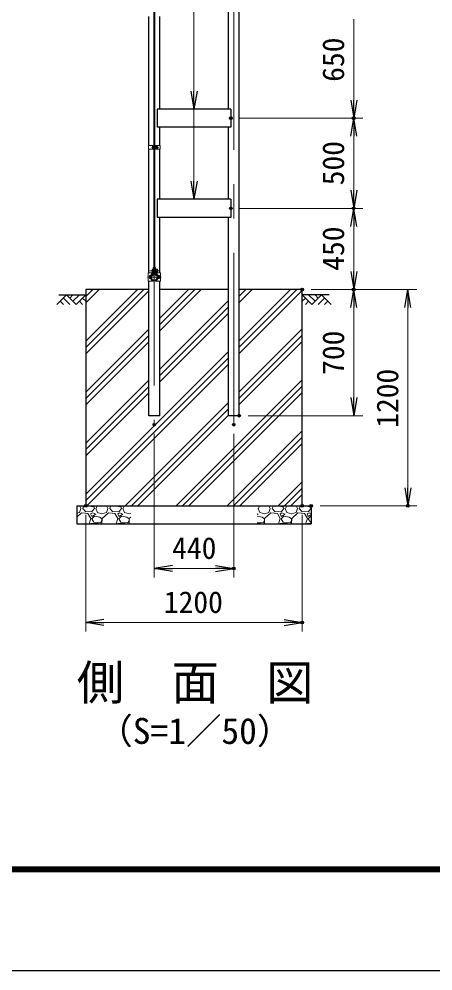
# Model space of a CAD drawing. Units: millimetres, scale not verified. Extents: x -10499 to 10501, y -7424 to 7426.
# Drawn here: x -3074 to -780, y -7424 to -2144 of the extents above; entities that cross this region are included whole.
import ezdxf
from ezdxf.enums import TextEntityAlignment as Align

# ---------------------------------------------------------------- set-up
doc = ezdxf.new("R2010")
doc.units = ezdxf.units.MM
doc.header["$LTSCALE"] = 30
doc.header["$PDMODE"] = 32
doc.header["$PDSIZE"] = 15
doc.linetypes.add('USER1', pattern=[50.8, 31.75, -6.35, 6.35, -6.35])
for name, color, linetype, lineweight in [('0-0_D-DCR-HCH', 7, 'Continuous', 13), ('0-1_D-STR1', 1, 'Continuous', 25), ('0-2_D-STR4', 7, 'Continuous', 25), ('0-3_D-BGD', 7, 'Continuous', 25), ('0-4_D-BMK', 2, 'USER1', 13), ('0-5_D-STR3', 3, 'Continuous', 13), ('0-6_D-STR-DIM', 7, 'Continuous', 13), ('0-B_D-TTL-TXT', 7, 'Continuous', 13), ('0-C_D-STR-TXT', 7, 'Continuous', 13), ('0-E_D-TTL', 7, 'Continuous', 25)]:
    doc.layers.add(name, color=color, linetype=linetype, lineweight=lineweight)
doc.layers.add('0-7_0', color=7, linetype='Continuous')
doc.layers.add('0-8_Defpoints', color=8, linetype='Continuous')
doc.styles.add('ＭＳ ゴシック', font='')
doc.styles.get('ＭＳ ゴシック').set_extended_font_data('MS Gothic')

# ---------------------------------------------------------------- blocks, each defined once
blk = doc.blocks.new('_Open')
at = {"layer": '0-7_0'}
blk.add_line((-30, 5), (0, 0), dxfattribs=at)
blk.add_lwpolyline([(-30, -5), (0, 0), (-30, 0)], dxfattribs=at)

msp = doc.modelspace()

# ---------------------------------------------------------------- linework, layer by layer
at = {"layer": '0-0_D-DCR-HCH'}
for p, q in [((-2810.9, -3674.43), (-2864.11, -3727.65)), ((-2828.64, -3692.17), (-2793, -3727.65)), ((-2810.9, -3674.43), (-2757.69, -3727.65)), ((-2793.16, -3692.17), (-2775.43, -3674.43)), ((-2775.43, -3709.91), (-2739.95, -3674.43)), ((-2757.69, -3727.65), (-2704.48, -3674.43)), ((-2722.21, -3692.17), (-2704.48, -3709.83)), ((-2704.48, -3718.75), (-2630.16, -3644.43)), ((-2704.48, -3683.39), (-2665.52, -3644.43)), ((-2704.48, -3966.24), (-2382.67, -3644.43)), ((-2704.48, -3648.04), (-2700.87, -3644.43)), ((-2704.48, -3930.88), (-2418.03, -3644.43)), ((-2704.48, -4001.59), (-2354.73, -3651.84)), ((-2294.23, -3874.18), (-2064.48, -3644.43)), ((-2294.23, -3838.83), (-2099.83, -3644.43)), ((-2294.23, -3803.47), (-2135.19, -3644.43)), ((-1854.23, -3717.03), (-1781.63, -3644.43)), ((-1854.23, -3681.67), (-1816.99, -3644.43)), ((-1854.23, -3964.51), (-1534.15, -3644.43)), ((-1854.23, -3646.32), (-1852.34, -3644.43)), ((-1854.23, -3929.16), (-1569.5, -3644.43)), ((-1854.23, -3999.87), (-1504.48, -3650.12)), ((-1451.26, -3727.65), (-1504.48, -3674.43)), ((-1486.74, -3692.17), (-1504.48, -3709.83)), ((-1433.53, -3709.91), (-1469, -3674.43)), ((-1398.05, -3674.43), (-1451.26, -3727.65)), ((-1415.7, -3692.26), (-1433.53, -3674.43)), ((-1380.32, -3692.17), (-1415.95, -3727.65)), ((-1398.05, -3674.43), (-1344.84, -3727.65)), ((-2846.38, -3709.91), (-2828.56, -3727.65)), ((-2739.95, -3709.91), (-2722.13, -3727.65)), ((-2294.23, -4086.32), (-1914.73, -3706.82)), ((-2294.23, -4121.67), (-1914.73, -3742.17)), ((-1469, -3709.91), (-1486.82, -3727.65)), ((-1362.58, -3709.91), (-1380.4, -3727.65)), ((-2294.23, -4157.03), (-1914.73, -3777.53)), ((-2704.48, -4213.72), (-2354.73, -3863.97)), ((-2704.48, -4249.08), (-2354.73, -3899.33)), ((-1854.23, -4212), (-1504.48, -3862.25)), ((-1854.23, -4247.36), (-1504.48, -3897.61)), ((-2704.48, -4284.43), (-2354.73, -3934.68)), ((-1854.23, -4282.71), (-1504.48, -3932.96)), ((-2704.48, -4779.41), (-1914.73, -3989.66)), ((-2704.48, -4814.76), (-1914.73, -4025.01)), ((-2698.79, -4844.43), (-1914.73, -4060.37)), ((-2704.48, -4496.57), (-2354.73, -4146.82)), ((-2203.82, -4844.43), (-1504.48, -4145.09)), ((-2704.48, -4531.92), (-2354.73, -4182.17)), ((-2704.48, -4567.28), (-2354.73, -4217.53)), ((-2168.46, -4844.43), (-1504.48, -4180.45)), ((-2133.11, -4844.43), (-1504.48, -4215.81)), ((-2486.66, -4844.43), (-1914.73, -4272.5)), ((-2451.3, -4844.43), (-1914.73, -4307.86)), ((-2415.95, -4844.43), (-1914.73, -4343.21)), ((-1920.97, -4844.43), (-1504.48, -4427.94)), ((-1885.62, -4844.43), (-1504.48, -4463.29)), ((-1850.26, -4844.43), (-1504.48, -4498.65)), ((-1638.13, -4844.43), (-1504.48, -4710.78)), ((-1602.78, -4844.43), (-1504.48, -4746.14)), ((-1567.42, -4844.43), (-1504.48, -4781.49)), ((-2738.79, -4844.43), (-2731.53, -4860.18)), ((-2721.03, -4860.18), (-2716.53, -4848.18)), ((-2688.03, -4845.18), (-2716.53, -4848.18)), ((-2658.03, -4852.68), (-2688.03, -4845.18)), ((-2656.53, -4860.18), (-2658.03, -4852.68)), ((-2647.53, -4860.18), (-2640.78, -4844.43)), ((-2588.79, -4844.43), (-2581.53, -4860.18)), ((-2571.03, -4860.18), (-2566.53, -4848.18)), ((-2538.03, -4845.18), (-2566.53, -4848.18)), ((-2508.03, -4852.68), (-2538.03, -4845.18)), ((-2506.53, -4860.18), (-2508.03, -4852.68)), ((-2497.53, -4860.18), (-2490.78, -4844.43)), ((-1747.53, -4860.18), (-1740.78, -4844.43)), ((-1688.79, -4844.43), (-1681.53, -4860.18)), ((-1671.03, -4860.18), (-1666.53, -4848.18)), ((-1638.03, -4845.18), (-1666.53, -4848.18)), ((-1608.03, -4852.68), (-1638.03, -4845.18)), ((-1606.53, -4860.18), (-1608.03, -4852.68)), ((-1597.53, -4860.18), (-1590.78, -4844.43)), ((-1538.79, -4844.43), (-1531.53, -4860.18)), ((-1521.03, -4860.18), (-1516.53, -4848.18)), ((-1488.03, -4845.18), (-1516.53, -4848.18)), ((-1458.03, -4852.68), (-1488.03, -4845.18)), ((-1456.53, -4860.18), (-1458.03, -4852.68)), ((-2754.48, -4885.72), (-2739.03, -4881.18)), ((-2728.53, -4884.18), (-2754.48, -4907.87)), ((-2739.03, -4881.18), (-2731.53, -4860.18)), ((-2692.53, -4887.18), (-2728.53, -4884.18)), ((-2704.53, -4878.18), (-2721.03, -4860.18)), ((-2670.03, -4875.18), (-2704.53, -4878.18)), ((-2676.03, -4914.18), (-2692.53, -4887.18)), ((-2667.03, -4884.18), (-2677.53, -4888.68)), ((-2677.53, -4888.68), (-2671.53, -4903.68)), ((-2671.53, -4903.68), (-2649.03, -4890.18)), ((-2656.53, -4902.18), (-2671.53, -4917.18)), ((-2656.53, -4860.18), (-2670.03, -4875.18)), ((-2649.03, -4890.18), (-2667.03, -4884.18)), ((-2626.53, -4906.68), (-2656.53, -4902.18)), ((-2649.03, -4860.18), (-2640.03, -4881.18)), ((-2640.03, -4881.18), (-2614.53, -4888.68)), ((-2614.53, -4917.18), (-2626.53, -4906.68)), ((-2614.53, -4888.68), (-2589.03, -4881.18)), ((-2578.53, -4884.18), (-2613.03, -4915.68)), ((-2589.03, -4881.18), (-2581.53, -4860.18)), ((-2542.53, -4887.18), (-2578.53, -4884.18)), ((-2554.53, -4878.18), (-2571.03, -4860.18)), ((-2520.03, -4875.18), (-2554.53, -4878.18)), ((-2526.03, -4914.18), (-2542.53, -4887.18)), ((-2517.03, -4884.18), (-2527.53, -4888.68)), ((-2527.53, -4888.68), (-2521.53, -4903.68)), ((-2521.53, -4903.68), (-2499.03, -4890.18)), ((-2506.53, -4902.18), (-2521.53, -4917.18)), ((-2506.53, -4860.18), (-2520.03, -4875.18)), ((-2499.03, -4890.18), (-2517.03, -4884.18)), ((-2476.53, -4906.68), (-2506.53, -4902.18)), ((-2499.03, -4860.18), (-2490.03, -4881.18)), ((-2490.03, -4881.18), (-2464.53, -4888.68)), ((-2464.53, -4917.18), (-2476.53, -4906.68)), ((-2464.53, -4888.68), (-2454.48, -4885.72)), ((-2454.48, -4907.87), (-2463.03, -4915.68)), ((-1749.03, -4890.18), (-1754.48, -4888.36)), ((-1754.48, -4893.45), (-1749.03, -4890.18)), ((-1726.53, -4906.68), (-1754.48, -4902.48)), ((-1749.03, -4860.18), (-1740.03, -4881.18)), ((-1740.03, -4881.18), (-1714.53, -4888.68)), ((-1714.53, -4917.18), (-1726.53, -4906.68)), ((-1714.53, -4888.68), (-1689.03, -4881.18)), ((-1678.53, -4884.18), (-1713.03, -4915.68)), ((-1689.03, -4881.18), (-1681.53, -4860.18)), ((-1642.53, -4887.18), (-1678.53, -4884.18)), ((-1654.53, -4878.18), (-1671.03, -4860.18)), ((-1620.03, -4875.18), (-1654.53, -4878.18)), ((-1626.03, -4914.18), (-1642.53, -4887.18)), ((-1617.03, -4884.18), (-1627.53, -4888.68)), ((-1627.53, -4888.68), (-1621.53, -4903.68)), ((-1621.53, -4903.68), (-1599.03, -4890.18)), ((-1606.53, -4902.18), (-1621.53, -4917.18)), ((-1606.53, -4860.18), (-1620.03, -4875.18)), ((-1599.03, -4890.18), (-1617.03, -4884.18)), ((-1576.53, -4906.68), (-1606.53, -4902.18)), ((-1599.03, -4860.18), (-1590.03, -4881.18)), ((-1590.03, -4881.18), (-1564.53, -4888.68)), ((-1564.53, -4917.18), (-1576.53, -4906.68)), ((-1564.53, -4888.68), (-1539.03, -4881.18)), ((-1528.53, -4884.18), (-1563.03, -4915.68)), ((-1539.03, -4881.18), (-1531.53, -4860.18)), ((-1492.53, -4887.18), (-1528.53, -4884.18)), ((-1504.53, -4878.18), (-1521.03, -4860.18)), ((-1470.03, -4875.18), (-1504.53, -4878.18)), ((-1476.03, -4914.18), (-1492.53, -4887.18)), ((-1467.03, -4884.18), (-1477.53, -4888.68)), ((-1477.53, -4888.68), (-1471.53, -4903.68)), ((-1471.53, -4903.68), (-1454.48, -4893.45)), ((-1456.53, -4902.18), (-1471.53, -4917.18)), ((-1456.53, -4860.18), (-1470.03, -4875.18)), ((-1454.48, -4888.36), (-1467.03, -4884.18)), ((-1454.48, -4902.48), (-1456.53, -4902.18)), ((-2685.71, -4944.43), (-2676.03, -4914.18)), ((-2676.11, -4944.43), (-2674.53, -4942.68)), ((-2674.53, -4942.68), (-2635.53, -4942.68)), ((-2671.53, -4917.18), (-2659.53, -4935.18)), ((-2659.53, -4935.18), (-2622.03, -4939.68)), ((-2635.53, -4942.68), (-2632.99, -4944.43)), ((-2622.03, -4939.68), (-2614.53, -4926.18)), ((-2614.53, -4926.18), (-2614.53, -4917.18)), ((-2613.03, -4915.68), (-2614.4, -4944.43)), ((-2535.71, -4944.43), (-2526.03, -4914.18)), ((-2526.11, -4944.43), (-2524.53, -4942.68)), ((-2524.53, -4942.68), (-2485.53, -4942.68)), ((-2521.53, -4917.18), (-2509.53, -4935.18)), ((-2509.53, -4935.18), (-2472.03, -4939.68)), ((-2485.53, -4942.68), (-2482.99, -4944.43)), ((-2472.03, -4939.68), (-2464.53, -4926.18)), ((-2464.53, -4926.18), (-2464.53, -4917.18)), ((-2463.03, -4915.68), (-2464.4, -4944.43)), ((-1754.48, -4935.78), (-1722.03, -4939.68)), ((-1754.48, -4942.68), (-1735.53, -4942.68)), ((-1735.53, -4942.68), (-1732.99, -4944.43)), ((-1722.03, -4939.68), (-1714.53, -4926.18)), ((-1714.53, -4926.18), (-1714.53, -4917.18)), ((-1713.03, -4915.68), (-1714.4, -4944.43)), ((-1635.71, -4944.43), (-1626.03, -4914.18)), ((-1626.11, -4944.43), (-1624.53, -4942.68)), ((-1624.53, -4942.68), (-1585.53, -4942.68)), ((-1621.53, -4917.18), (-1609.53, -4935.18)), ((-1609.53, -4935.18), (-1572.03, -4939.68)), ((-1585.53, -4942.68), (-1582.99, -4944.43)), ((-1572.03, -4939.68), (-1564.53, -4926.18)), ((-1564.53, -4926.18), (-1564.53, -4917.18)), ((-1563.03, -4915.68), (-1564.4, -4944.43)), ((-1485.71, -4944.43), (-1476.03, -4914.18)), ((-1476.11, -4944.43), (-1474.53, -4942.68)), ((-1474.53, -4942.68), (-1454.48, -4942.68)), ((-1471.53, -4917.18), (-1459.53, -4935.18)), ((-1459.53, -4935.18), (-1454.48, -4935.78))]:
    msp.add_line(p, q, dxfattribs=at)
at = {"layer": '0-1_D-STR1'}
for p, q in [((-1854.23, -4344.43), (-1854.23, 2764.57)), ((-1914.73, -2094.43), (-1914.73, -2644.43)), ((-2354.73, -2845.93), (-2354.73, -2129.93)), ((-2294.23, -2644.43), (-2294.23, -2129.93)), ((-1900.48, -2644.43), (-2308.48, -2644.43)), ((-2308.48, -2644.43), (-2308.48, -2744.43)), ((-1900.48, -2644.43), (-1900.48, -2744.43)), ((-1900.48, -2744.43), (-2308.48, -2744.43)), ((-2294.23, -2845.93), (-2294.23, -2744.43)), ((-1914.73, -2744.43), (-1914.73, -3144.43)), ((-2354.73, -3552.88), (-2354.73, -2866.93)), ((-2294.23, -3144.43), (-2294.23, -2866.93)), ((-1900.48, -3144.43), (-2308.48, -3144.43)), ((-2308.48, -3144.43), (-2308.48, -3244.43)), ((-1900.48, -3144.43), (-1900.48, -3244.43)), ((-1900.48, -3244.43), (-2308.48, -3244.43)), ((-2294.23, -3552.88), (-2294.23, -3244.43)), ((-1914.73, -3244.43), (-1914.73, -4344.43)), ((-2331.15, -3560.05), (-2334.66, -3566.13)), ((-2334.66, -3566.13), (-2333.27, -3566.93)), ((-2329.76, -3560.85), (-2333.27, -3566.93)), ((-2319.19, -3560.85), (-2315.68, -3566.93)), ((-2317.8, -3560.05), (-2314.29, -3566.13)), ((-2314.29, -3566.13), (-2315.68, -3566.93)), ((-2354.73, -4344.43), (-2354.73, -3597.88)), ((-2294.23, -4344.43), (-2294.23, -3597.88)), ((-2294.23, -4344.43), (-2354.73, -4344.43)), ((-1854.23, -4344.43), (-1914.73, -4344.43))]:
    msp.add_line(p, q, dxfattribs=at)
for centre, radius, start, end in [((-2324.48, -3575.38), 19.05, 114.32478, 65.67522), ((-2324.48, -3575.38), 17.45, 114.32478, 65.67522), ((-2331.5, -3559.85), 2, 330, 114.32478), ((-2331.5, -3559.85), 0.401, 330, 114.32478), ((-2317.46, -3559.85), 2, 65.67522, 210), ((-2317.46, -3559.85), 0.401, 65.67522, 210)]:
    msp.add_arc(centre, radius, start, end, dxfattribs=at)
at = {"layer": '0-2_D-STR4'}
for p, q in [((-1914.73, -3644.43), (-2294.23, -3644.43)), ((-1504.48, -3644.43), (-1854.23, -3644.43)), ((-1504.48, -4844.43), (-1504.48, -3644.43)), ((-2754.48, -4844.43), (-1454.48, -4844.43)), ((-2754.48, -4844.43), (-2754.48, -4944.43)), ((-1454.48, -4844.43), (-1454.48, -4944.43)), ((-2754.48, -4944.43), (-1454.48, -4944.43))]:
    msp.add_line(p, q, dxfattribs=at)
msp.add_lwpolyline([(-2354.73, -3644.43), (-2704.48, -3644.43), (-2704.48, -4844.43)], dxfattribs=at)
at = {"layer": '0-3_D-BGD'}
for p, q in [((-2854.48, -3674.43), (-2704.48, -3674.43)), ((-1354.48, -3674.43), (-1504.48, -3674.43))]:
    msp.add_line(p, q, dxfattribs=at)
at = {"layer": '0-4_D-BMK'}
for p, q in [((-2324.48, 4395.57), (-2324.48, -4394.43)), ((-1884.48, -4394.43), (-1884.48, 2809.28)), ((-2339.03, -2856.43), (-2300.43, -2856.43)), ((-2362.44, -3575.38), (-2286.51, -3575.38)), ((-2348.92, -3540.38), (-2300.04, -3540.38))]:
    msp.add_line(p, q, dxfattribs=at)
at = {"layer": '0-5_D-STR3'}
for p, q in [((-2326.73, -683.48), (-2326.73, -3555.38)), ((-2322.23, -683.48), (-2322.23, -3555.38)), ((-2357.03, -2845.93), (-2357.03, -2866.93)), ((-2326.73, -2845.93), (-2357.03, -2845.93)), ((-2333.83, -2849.93), (-2333.83, -2862.93)), ((-2329.03, -2845.93), (-2329.03, -2866.93)), ((-2329.03, -2848.43), (-2329.03, -2864.43)), ((-2322.23, -2845.93), (-2291.93, -2845.93)), ((-2319.93, -2845.93), (-2319.93, -2866.93)), ((-2309.93, -2848.33), (-2319.93, -2848.33)), ((-2319.93, -2848.33), (-2319.93, -2864.53)), ((-2308.93, -2850.2), (-2308.93, -2862.55)), ((-2291.93, -2845.93), (-2291.93, -2866.93)), ((-2326.73, -2866.93), (-2357.03, -2866.93)), ((-2322.23, -2866.93), (-2291.93, -2866.93)), ((-2309.93, -2852.38), (-2319.93, -2852.38)), ((-2309.93, -2860.48), (-2319.93, -2860.48)), ((-2309.93, -2864.53), (-2319.93, -2864.53)), ((-2308.93, -2852.43), (-2305.03, -2852.43)), ((-2308.93, -2853.11), (-2304.7, -2853.11)), ((-2308.93, -2859.76), (-2304.7, -2859.76)), ((-2308.93, -2860.43), (-2305.03, -2860.43)), ((-2305.03, -2852.43), (-2305.03, -2860.43)), ((-2335.78, -3533.88), (-2335.78, -3546.88)), ((-2330.98, -3523.38), (-2330.98, -3552.95)), ((-2330.98, -3523.38), (-2328.68, -3523.38)), ((-2328.68, -3523.38), (-2328.68, -3552.95)), ((-2326.98, -3535.07), (-2328.68, -3535.07)), ((-2326.98, -3535.07), (-2326.98, -3545.7)), ((-2326.98, -3536.38), (-2326.73, -3536.38)), ((-2322.23, -3536.38), (-2320.28, -3536.38)), ((-2320.28, -3523.38), (-2320.28, -3552.95)), ((-2320.28, -3523.38), (-2317.98, -3523.38)), ((-2317.98, -3523.38), (-2317.98, -3552.95)), ((-2307.98, -3532.28), (-2317.98, -3532.28)), ((-2307.98, -3536.33), (-2317.98, -3536.33)), ((-2317.98, -3536.38), (-2317.78, -3536.38)), ((-2306.98, -3534.15), (-2306.98, -3546.5)), ((-2306.98, -3536.38), (-2306.98, -3544.38)), ((-2306.98, -3537.06), (-2306.65, -3537.06)), ((-2358.13, -3552.88), (-2330.98, -3552.88)), ((-2358.13, -3552.88), (-2358.13, -3597.88)), ((-2351.28, -3568.88), (-2351.28, -3581.88)), ((-2346.48, -3567.38), (-2346.48, -3583.38)), ((-2346.11, -3571.38), (-2346.48, -3571.38)), ((-2346.11, -3579.38), (-2346.48, -3579.38)), ((-2326.98, -3545.7), (-2328.68, -3545.7)), ((-2326.98, -3544.38), (-2326.73, -3544.38)), ((-2326.73, -3555.38), (-2322.23, -3555.38)), ((-2322.23, -3544.38), (-2320.28, -3544.38)), ((-2317.98, -3544.38), (-2317.78, -3544.38)), ((-2307.98, -3544.43), (-2317.98, -3544.43)), ((-2307.98, -3548.48), (-2317.98, -3548.48)), ((-2317.98, -3552.88), (-2290.83, -3552.88)), ((-2306.98, -3543.71), (-2306.65, -3543.71)), ((-2302.48, -3571.38), (-2302.84, -3571.38)), ((-2302.48, -3579.38), (-2302.84, -3579.38)), ((-2296.98, -3567.28), (-2302.48, -3567.28)), ((-2302.48, -3567.28), (-2302.48, -3583.48)), ((-2296.98, -3571.33), (-2302.48, -3571.33)), ((-2296.98, -3579.43), (-2302.48, -3579.43)), ((-2296.98, -3583.48), (-2302.48, -3583.48)), ((-2295.98, -3569.15), (-2295.98, -3581.5)), ((-2295.98, -3571.38), (-2295.48, -3571.38)), ((-2295.98, -3571.38), (-2295.48, -3571.38)), ((-2295.98, -3572.06), (-2295.15, -3572.06)), ((-2295.98, -3578.71), (-2295.15, -3578.71)), ((-2295.98, -3579.38), (-2295.48, -3579.38)), ((-2295.98, -3579.38), (-2295.48, -3579.38)), ((-2295.48, -3571.38), (-2295.48, -3579.38)), ((-2290.83, -3552.88), (-2290.83, -3597.88)), ((-2358.13, -3597.88), (-2331.18, -3597.88)), ((-2331.18, -3593.91), (-2331.96, -3596.07)), ((-2331.18, -3593.91), (-2331.18, -3597.88)), ((-2317.78, -3593.91), (-2317.78, -3597.88)), ((-2317.78, -3593.91), (-2316.99, -3596.07)), ((-2317.78, -3597.88), (-2290.83, -3597.88))]:
    msp.add_line(p, q, dxfattribs=at)
for centre, radius, start, end in [((-2311.46, -2850.36), 2.54, 307.21089, 52.78911), ((-2317.63, -2856.43), 8.7, 332.26063, 27.73937), ((-2311.48, -2862.51), 2.55, 307.42505, 52.57495), ((-2312.53, -2856.43), 8.5, 331.92751, 28.07249), ((-2315.68, -3540.38), 8.7, 332.26063, 27.73937), ((-2309.51, -3534.31), 2.54, 307.21089, 52.78911), ((-2314.48, -3540.38), 8.5, 331.92751, 28.07249), ((-2324.48, -3575.38), 22, 110.1633, 250.11694), ((-2324.48, -3575.38), 19.7, 109.83718, 250.11694), ((-2332.98, -3552.95), 2, 297.27961, 0), ((-2332.98, -3552.95), 4.3, 294.96438, 0), ((-2315.98, -3552.95), 4.3, 180, 245.03562), ((-2315.98, -3552.95), 2, 180, 242.72039), ((-2324.48, -3575.38), 19.7, 289.88306, 70.16282), ((-2324.48, -3575.38), 22, 289.88306, 69.8367), ((-2309.53, -3546.46), 2.55, 307.42505, 52.57495), ((-2304.68, -3575.38), 8.7, 332.26063, 27.73937), ((-2298.53, -3581.46), 2.55, 307.42505, 52.57495), ((-2298.51, -3569.31), 2.54, 307.21089, 52.78911), ((-2302.98, -3575.38), 8.5, 331.92751, 28.07249)]:
    msp.add_arc(centre, radius, start, end, dxfattribs=at)
for centre, start_param, end_param in [((-2329.03, -2849.93), 1.5707963, 3.1415927), ((-2329.03, -2862.93), 3.1415927, 4.712389), ((-2330.98, -3533.88), 1.5707963, 3.1415927), ((-2346.48, -3568.88), 1.5707963, 3.1415927), ((-2346.48, -3581.88), 3.1415927, 4.712389), ((-2330.98, -3546.88), 3.1415927, 4.712389)]:
    msp.add_ellipse(centre, major_axis=(4.8, 0), ratio=0.3125, start_param=start_param, end_param=end_param, dxfattribs=at)
at = {"layer": '0-6_D-STR-DIM'}
for p, q in [((-1219.48, -2594.43), (-1219.48, -2144.43)), ((-1850.48, -2694.43), (-1169.48, -2694.43)), ((-1850.48, -2694.43), (-1169.48, -2694.43)), ((-1219.48, -3094.43), (-1219.48, -2794.43)), ((-1850.48, -3194.43), (-1169.48, -3194.43)), ((-1850.48, -3194.43), (-1169.48, -3194.43)), ((-1219.48, -3544.43), (-1219.48, -3294.43)), ((-1454.48, -3644.43), (-1169.48, -3644.43)), ((-1454.48, -3644.43), (-1169.48, -3644.43)), ((-1454.48, -3644.43), (-869.48, -3644.43)), ((-1219.48, -4244.43), (-1219.48, -3744.43)), ((-919.48, -3744.43), (-919.48, -4744.43)), ((-1804.23, -4344.43), (-1169.48, -4344.43)), ((-2324.48, -4444.43), (-2324.48, -5241.75)), ((-1884.48, -4444.43), (-1884.48, -5241.75)), ((-1404.48, -4844.43), (-869.48, -4844.43)), ((-2704.48, -4894.43), (-2704.48, -5541.75)), ((-1504.48, -4894.43), (-1504.48, -5541.75)), ((-2224.48, -5191.75), (-1984.48, -5191.75)), ((-2604.48, -5491.75), (-1604.48, -5491.75))]:
    msp.add_line(p, q, dxfattribs=at)
at = {"layer": '0-8_Defpoints'}
for p in [(-1900.48, -2694.43), (-1900.48, -2694.43), (-1219.48, -2694.43), (-1900.48, -3194.43), (-1219.48, -3194.43), (-1504.48, -3644.43), (-1219.48, -3644.43), (-1854.23, -4344.43), (-2324.48, -4394.43), (-1884.48, -4394.43), (-2704.48, -4844.43), (-1504.48, -4844.43), (-1454.48, -4844.43), (-919.48, -4844.43), (-1884.48, -5191.75), (-1504.48, -5491.75)]:
    msp.add_point(p, dxfattribs=at)
at = {"layer": '0-C_D-STR-TXT'}
for q in [(-2104.48, -3142.43), (-2104.48, -2642.43)]:
    msp.add_line((-2104.48, 1499.12), q, dxfattribs=at)
at = {"layer": '0-E_D-TTL', "color": 2}
msp.add_lwpolyline([(-10499.2, 7425.57), (10500.8, 7425.57), (10500.8, -7424.43), (-10499.2, -7424.43)], close=True, dxfattribs=at)
at = {"layer": '0-E_D-TTL'}
for points in [[(-9824.2, 6875.57), (9825.8, 6875.57), (9825.8, -6874.43), (-9824.2, -6874.43)], [(-9817.95, 6869.32), (9819.55, 6869.32), (9819.55, -6868.18), (-9817.95, -6868.18)], [(-9811.7, 6863.07), (9813.3, 6863.07), (9813.3, -6861.93), (-9811.7, -6861.93)], [(-9805.45, 6856.82), (9807.05, 6856.82), (9807.05, -6855.68), (-9805.45, -6855.68)], [(-9799.2, 6850.57), (9800.8, 6850.57), (9800.8, -6849.43), (-9799.2, -6849.43)]]:
    msp.add_lwpolyline(points, close=True, dxfattribs=at)

# ---------------------------------------------------------------- block references
at = {"layer": '0-6_D-STR-DIM', "xscale": 3.333333, "yscale": 3.333333}
for p, rotation in [((-1219.48, -2694.43), 270), ((-1219.48, -2694.43), 90), ((-1219.48, -3194.43), 270), ((-1219.48, -3194.43), 90), ((-1219.48, -3644.43), 270), ((-1219.48, -3644.43), 90), ((-919.48, -3644.43), 90), ((-1219.48, -4344.43), 270), ((-919.48, -4844.43), 270), ((-2324.48, -5191.75), 180), ((-2704.48, -5491.75), 180)]:
    msp.add_blockref('_Open', p, dxfattribs=dict(at, rotation=rotation))
for p in [(-1884.48, -5191.75), (-1504.48, -5491.75)]:
    msp.add_blockref('_Open', p, dxfattribs=at)
at = {"layer": '0-C_D-STR-TXT', "xscale": 3.333333, "yscale": 3.333333, "rotation": 270}
for p in [(-2104.48, -2644.43), (-2104.48, -3144.43)]:
    msp.add_blockref('_Open', p, dxfattribs=at)

# ---------------------------------------------------------------- texts
at = {"layer": '0-6_D-STR-DIM', "style": 'ＭＳ ゴシック'}
for s, p in [('650', (-1236.35, -2492.56)), ('500', (-1236.35, -3066.62)), ('450', (-1236.35, -3540.68)), ('700', (-1236.35, -4118.18)), ('1200', (-936.35, -4411.68))]:
    msp.add_text(s, height=120.3, rotation=90, dxfattribs=at).set_placement(p, align=Align.BOTTOM_LEFT)
for s, p in [('440', (-2225.73, -5174.88)), ('1200', (-2271.73, -5474.88))]:
    msp.add_text(s, height=120.3, dxfattribs=at).set_placement(p, align=Align.BOTTOM_LEFT)
at = {"layer": '0-B_D-TTL-TXT', "style": 'ＭＳ ゴシック'}
for s, height, p in [('側\u3000面\u3000図', 192.4, (-2754.22, -5978.46)), ('（S=1／50）', 144.3, (-2640.52, -6208.4))]:
    msp.add_text(s, height=height, dxfattribs=at).set_placement(p, align=Align.BOTTOM_LEFT)

doc.saveas('drawing.dxf')
